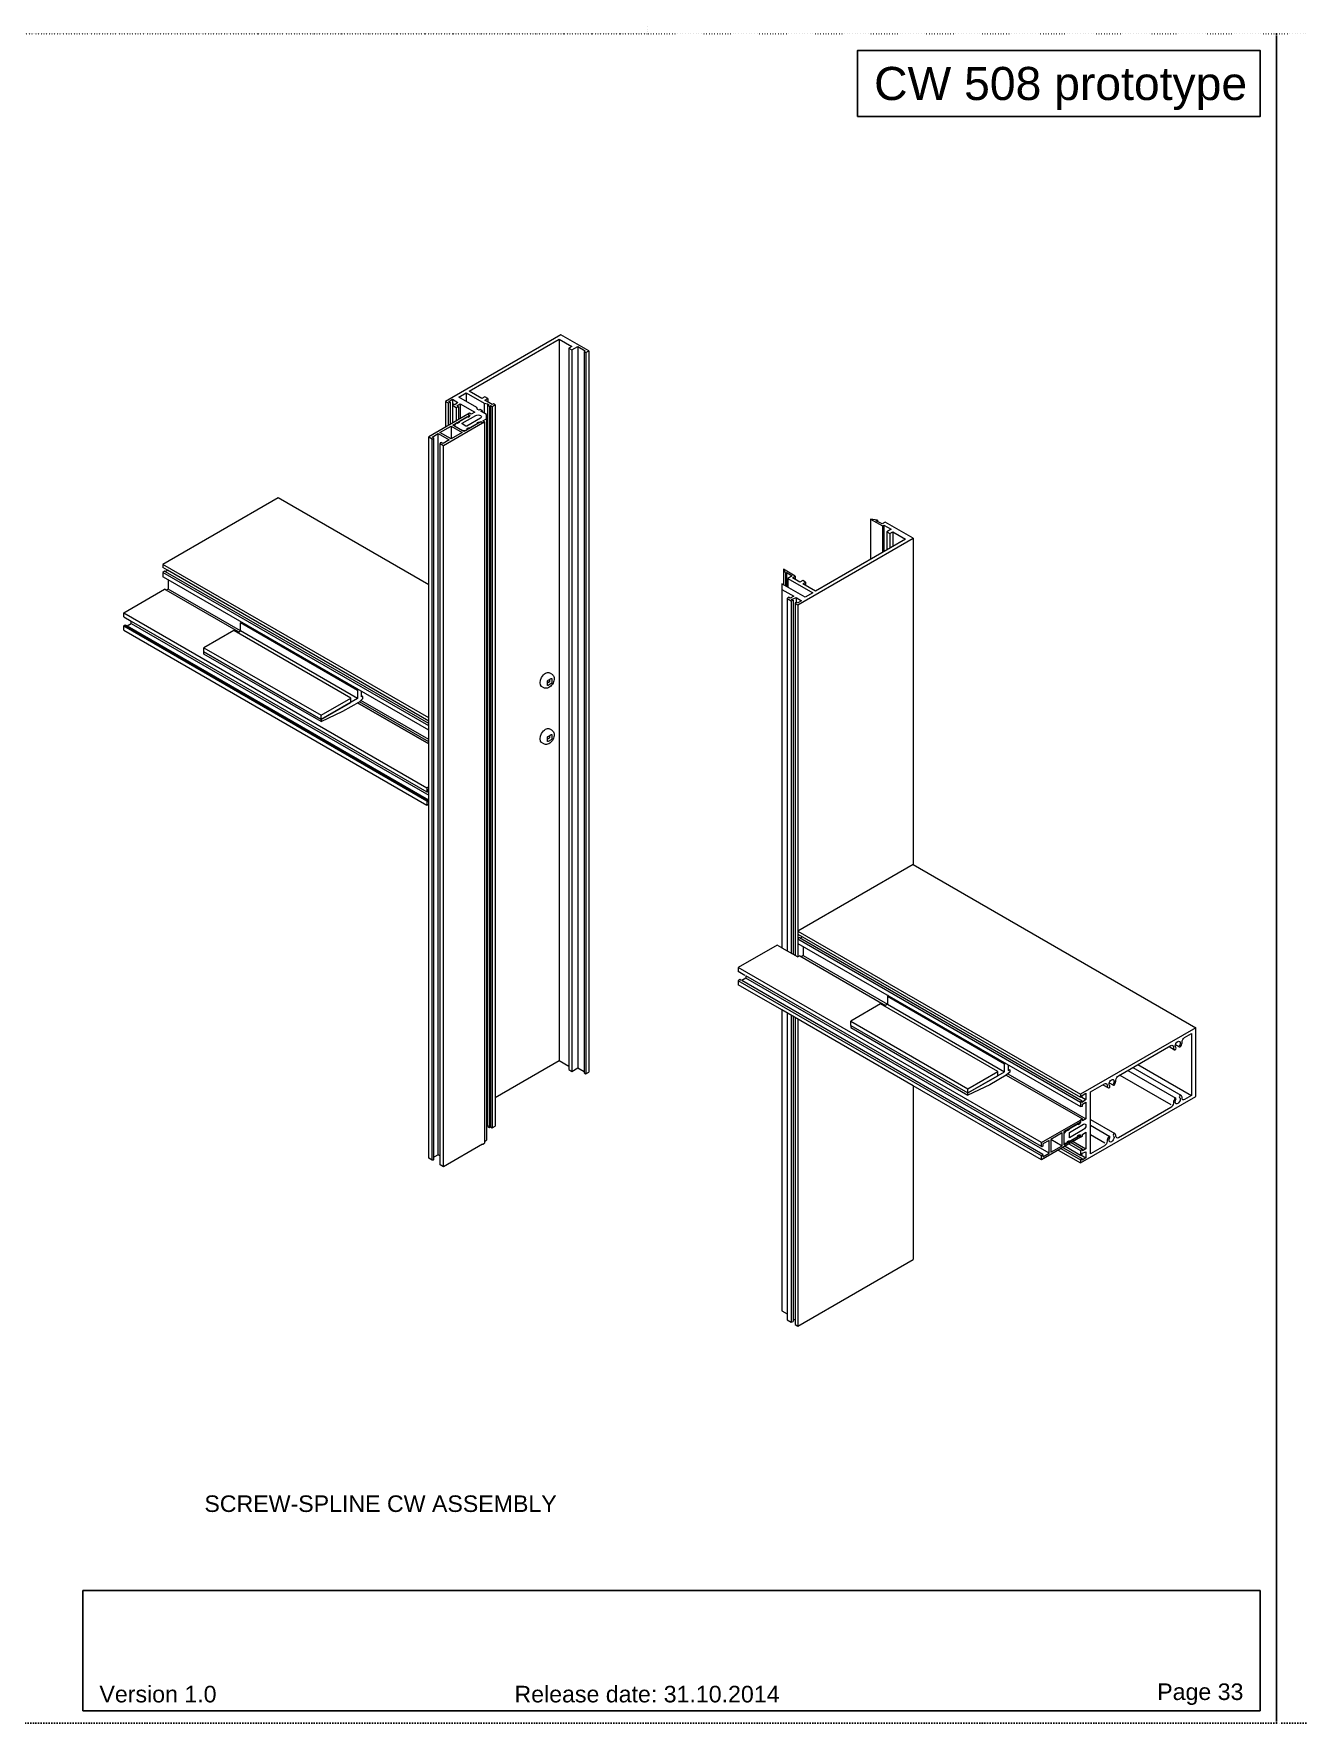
# Model space of a CAD drawing. Header units: millimetres. Extents: x -17234 to -8874, y -2869 to 1211.
# Drawn here: x -11904 to -11141, y -1849 to -829 of the extents above; entities that cross this region are included whole.
import ezdxf
from ezdxf.enums import TextEntityAlignment as Align

# ---------------------------------------------------------------- set-up
doc = ezdxf.new("R2010")
doc.units = ezdxf.units.MM
doc.linetypes.add('ACAD_ISO07W100', pattern=[3, 0, -3])
doc.layers.get('Defpoints').update_dxf_attribs({"linetype": 'ACAD_ISO07W100', "true_color": 0x105689})
doc.layers.add('Profile View', color=9, linetype='Continuous')
doc.layers.add('Text', color=2, linetype='Continuous')
doc.styles.get("Standard").update_dxf_attribs({"font": 'arial.ttf'})

msp = doc.modelspace()

# ---------------------------------------------------------------- linework, layer by layer
at = {"layer": 'Defpoints', "color": 1, "ltscale": 0.5}
for points in [[(-11914.331, -319.239), (-11534.331, -319.239), (-11534.331, -829.239), (-11914.331, -829.239), (-11914.331, -319.239)], [(-11914.331, -829.239), (-11154.331, -829.239), (-11154.331, -1849.239), (-11914.331, -1849.239), (-11914.331, -829.239)], [(-11154.331, -829.239), (-10394.331, -829.239), (-10394.331, -1849.239), (-11154.331, -1849.239), (-11154.331, -829.239)]]:
    msp.add_lwpolyline(points, dxfattribs=at)
at = {"layer": 'Profile View', "lineweight": 0, "extrusion": (-4.27436e-15, 0.816497, 0.57735)}
for p, q in [((-11586.347, -1010.979), (-11655.944, -1051.161)), ((-11641.731, -1044.996), (-11587.408, -1013.633)), ((-11587.408, -1013.633), (-11587.408, -1449.152)), ((-11587.408, -1013.633), (-11579.649, -1018.112)), ((-11569.509, -1020.7), (-11586.347, -1010.979)), ((-11579.649, -1018.112), (-11581.417, -1019.133)), ((-11581.417, -1019.133), (-11581.417, -1452.611)), ((-11581.417, -1019.133), (-11579.649, -1020.153)), ((-11579.649, -1020.153), (-11576.114, -1018.112)), ((-11576.114, -1018.112), (-11576.114, -1453.631)), ((-11576.114, -1018.112), (-11571.63, -1020.7)), ((-11579.649, -1020.153), (-11579.649, -1455.673)), ((-11571.63, -1020.7), (-11572.338, -1021.109)), ((-11572.338, -1021.109), (-11572.338, -1455.811)), ((-11572.338, -1021.109), (-11571.277, -1021.721)), ((-11571.277, -1021.721), (-11569.509, -1020.7)), ((-11571.277, -1021.721), (-11571.277, -1457.24)), ((-11569.509, -1020.7), (-11569.509, -1456.22)), ((-11653.964, -1051.242), (-11651.701, -1049.936)), ((-11651.701, -1049.936), (-11651.701, -1053.412)), ((-11651.701, -1049.936), (-11648.46, -1051.807)), ((-11647.989, -1048.609), (-11643.499, -1046.017)), ((-11637.111, -1054.89), (-11647.989, -1048.609)), ((-11643.499, -1046.017), (-11643.499, -1051.202)), ((-11643.499, -1046.017), (-11632.621, -1052.298)), ((-11633.973, -1049.476), (-11641.731, -1044.996)), ((-11632.214, -1048.46), (-11633.973, -1049.476)), ((-11630.446, -1049.481), (-11632.214, -1048.46)), ((-11632.205, -1050.496), (-11630.446, -1049.481)), ((-11627.722, -1053.085), (-11632.205, -1050.496)), ((-11630.446, -1049.481), (-11630.446, -1051.512)), ((-11642.543, -1058.978), (-11666.091, -1072.573)), ((-11655.944, -1051.161), (-11655.944, -1066.715)), ((-11655.944, -1051.161), (-11654.334, -1052.091)), ((-11654.334, -1052.091), (-11653.168, -1051.702)), ((-11654.334, -1052.091), (-11654.334, -1065.785)), ((-11653.168, -1051.702), (-11653.964, -1051.242)), ((-11653.168, -1051.702), (-11653.168, -1065.112)), ((-11651.154, -1052.865), (-11651.827, -1053.538)), ((-11651.827, -1053.538), (-11651.827, -1064.338)), ((-11651.827, -1053.538), (-11649.419, -1054.928)), ((-11651.489, -1065.45), (-11641.412, -1059.631)), ((-11650.324, -1053.344), (-11651.154, -1052.865)), ((-11648.46, -1051.807), (-11650.324, -1053.344)), ((-11649.419, -1054.928), (-11648.074, -1054.48)), ((-11649.419, -1054.928), (-11649.419, -1062.948)), ((-11649.156, -1053.855), (-11647.035, -1052.631)), ((-11648.074, -1054.48), (-11649.156, -1053.855)), ((-11648.074, -1054.48), (-11648.074, -1062.172)), ((-11642.988, -1060.664), (-11647.497, -1063.267)), ((-11647.035, -1052.631), (-11647.035, -1061.571)), ((-11647.035, -1052.631), (-11638.337, -1057.652)), ((-11645.824, -1064.424), (-11637.622, -1059.686)), ((-11642.551, -1060.916), (-11642.988, -1060.664)), ((-11641.699, -1060.424), (-11642.551, -1060.916)), ((-11641.412, -1059.631), (-11642.543, -1058.978)), ((-11641.413, -1058.326), (-11642.474, -1058.938)), ((-11642.474, -1058.938), (-11642.474, -1059.018)), ((-11642.474, -1058.938), (-11641.319, -1059.605)), ((-11641.319, -1059.605), (-11641.699, -1060.424)), ((-11640.458, -1058.877), (-11641.413, -1058.326)), ((-11641.412, -1059.631), (-11641.412, -1059.804)), ((-11638.337, -1057.652), (-11640.458, -1058.877)), ((-11636.593, -1056.005), (-11637.111, -1054.89)), ((-11635.686, -1056.529), (-11636.593, -1056.005)), ((-11634.978, -1056.121), (-11635.686, -1056.529)), ((-11633.918, -1056.733), (-11634.978, -1056.121)), ((-11634.625, -1057.142), (-11633.918, -1056.733)), ((-11631.212, -1059.112), (-11634.625, -1057.142)), ((-11633.918, -1056.733), (-11633.918, -1057.55)), ((-11632.621, -1052.298), (-11632.621, -1058.299)), ((-11632.621, -1052.298), (-11630.689, -1052.596)), ((-11631.212, -1061.705), (-11631.212, -1059.112)), ((-11630.689, -1052.596), (-11630.689, -1488.116)), ((-11630.689, -1052.596), (-11629.781, -1053.12)), ((-11629.781, -1053.12), (-11630.488, -1053.529)), ((-11630.488, -1053.529), (-11629.428, -1054.141)), ((-11629.428, -1054.141), (-11628.721, -1053.733)), ((-11629.428, -1054.141), (-11629.428, -1489.66)), ((-11628.721, -1053.733), (-11628.721, -1489.252)), ((-11628.721, -1053.733), (-11627.722, -1054.309)), ((-11627.015, -1052.676), (-11627.722, -1053.085)), ((-11627.722, -1054.309), (-11625.954, -1053.289)), ((-11627.722, -1054.309), (-11627.722, -1489.829)), ((-11625.954, -1053.289), (-11627.015, -1052.676)), ((-11625.954, -1053.289), (-11625.954, -1471.407)), ((-11664.076, -1072.716), (-11660.408, -1070.599)), ((-11660.408, -1506.118), (-11660.408, -1070.599)), ((-11660.408, -1070.599), (-11653.69, -1074.477)), ((-11659.347, -1069.986), (-11652.55, -1066.062)), ((-11652.63, -1073.865), (-11659.347, -1069.986)), ((-11657.111, -1077.758), (-11633.563, -1064.163)), ((-11645.832, -1069.94), (-11652.63, -1073.865)), ((-11652.55, -1066.062), (-11652.55, -1073.819)), ((-11652.55, -1066.062), (-11645.832, -1069.94)), ((-11644.772, -1069.328), (-11651.489, -1065.45)), ((-11650.017, -1064.736), (-11650.589, -1065.969)), ((-11650.589, -1065.969), (-11645.672, -1068.808)), ((-11649.09, -1064.201), (-11650.017, -1064.736)), ((-11648.666, -1064.446), (-11649.09, -1064.201)), ((-11647.816, -1063.955), (-11648.666, -1064.446)), ((-11647.497, -1063.267), (-11647.816, -1063.955)), ((-11643.702, -1066.057), (-11645.824, -1064.832)), ((-11645.672, -1068.808), (-11643.536, -1068.478)), ((-11634.694, -1063.509), (-11644.772, -1069.328)), ((-11643.536, -1068.478), (-11642.609, -1067.943)), ((-11643.536, -1068.478), (-11643.536, -1068.614)), ((-11643.033, -1067.698), (-11642.181, -1067.206)), ((-11642.609, -1067.943), (-11643.033, -1067.698)), ((-11634.785, -1061.319), (-11642.995, -1066.057)), ((-11642.609, -1067.943), (-11642.609, -1068.079)), ((-11642.181, -1067.206), (-11640.989, -1067.021)), ((-11642.181, -1067.206), (-11642.181, -1067.832)), ((-11640.989, -1067.021), (-11636.482, -1064.42)), ((-11640.989, -1067.021), (-11640.989, -1067.144)), ((-11636.919, -1064.167), (-11636.067, -1063.676)), ((-11636.482, -1064.42), (-11636.919, -1064.167)), ((-11636.482, -1064.42), (-11636.482, -1064.542)), ((-11636.067, -1063.676), (-11634.648, -1063.456)), ((-11636.067, -1063.676), (-11636.067, -1064.302)), ((-11633.563, -1064.163), (-11634.694, -1063.509)), ((-11634.648, -1063.456), (-11634.648, -1063.536)), ((-11634.648, -1063.456), (-11633.493, -1064.123)), ((-11633.493, -1064.123), (-11632.433, -1063.51)), ((-11633.388, -1062.959), (-11631.212, -1061.705)), ((-11632.433, -1063.51), (-11633.388, -1062.959)), ((-11632.433, -1063.51), (-11632.433, -1497.928)), ((-11631.212, -1061.705), (-11631.212, -1488.035)), ((-11666.091, -1508.093), (-11666.091, -1072.573)), ((-11666.091, -1072.573), (-11663.973, -1073.797)), ((-11662.909, -1073.39), (-11664.076, -1072.716)), ((-11663.973, -1073.797), (-11663.482, -1073.721)), ((-11663.973, -1509.316), (-11663.973, -1073.797)), ((-11663.482, -1073.721), (-11662.909, -1073.39)), ((-11662.909, -1507.562), (-11662.909, -1073.39)), ((-11659.096, -1076.251), (-11659.228, -1076.536)), ((-11659.228, -1076.536), (-11657.111, -1077.758)), ((-11659.228, -1506.799), (-11659.228, -1076.536)), ((-11658.525, -1075.921), (-11659.096, -1076.251)), ((-11657.358, -1076.595), (-11658.525, -1075.921)), ((-11653.69, -1074.477), (-11657.358, -1076.595)), ((-11657.111, -1513.277), (-11657.111, -1077.758)), ((-11756.972, -1109.489), (-11826.569, -1149.671)), ((-11666.091, -1161.959), (-11756.972, -1109.489)), ((-11399.343, -1122.212), (-11399.343, -1146.573)), ((-11395.274, -1122.842), (-11399.343, -1122.212)), ((-11399.343, -1122.212), (-11392.255, -1126.304)), ((-11395.914, -1123.212), (-11395.274, -1122.842)), ((-11392.467, -1125.202), (-11395.914, -1123.212)), ((-11395.274, -1122.842), (-11395.274, -1123.582)), ((-11390.487, -1124.059), (-11392.467, -1125.202)), ((-11392.255, -1126.304), (-11391.407, -1125.814)), ((-11392.255, -1126.304), (-11392.255, -1142.481)), ((-11391.407, -1125.814), (-11386.923, -1128.403)), ((-11391.407, -1125.814), (-11391.407, -1141.991)), ((-11373.649, -1133.78), (-11390.487, -1124.059)), ((-11386.923, -1128.403), (-11389.54, -1129.913)), ((-11389.54, -1129.913), (-11389.54, -1140.913)), ((-11389.54, -1129.913), (-11387.772, -1130.934)), ((-11387.772, -1130.934), (-11386.004, -1129.913)), ((-11387.772, -1130.934), (-11387.772, -1139.892)), ((-11386.004, -1129.913), (-11386.004, -1138.872)), ((-11386.004, -1129.913), (-11378.246, -1134.392)), ((-11443.246, -1173.962), (-11373.649, -1133.78)), ((-11378.246, -1134.392), (-11432.569, -1165.756)), ((-11373.649, -1133.78), (-11373.649, -1330.801)), ((-11666.091, -1242.323), (-11826.569, -1149.671)), ((-11826.569, -1149.671), (-11826.569, -1151.531)), ((-11823.804, -1153.127), (-11826.569, -1151.531)), ((-11451.898, -1152.555), (-11451.898, -1161.822)), ((-11444.811, -1156.647), (-11451.898, -1152.555)), ((-11451.898, -1152.555), (-11450.808, -1154.904)), ((-11825.65, -1153.61), (-11826.569, -1154.425)), ((-11666.091, -1247.077), (-11826.569, -1154.425)), ((-11826.569, -1154.425), (-11826.569, -1157.124)), ((-11823.387, -1158.961), (-11826.569, -1157.124)), ((-11824.944, -1154.017), (-11825.65, -1153.61)), ((-11823.804, -1153.127), (-11824.944, -1154.017)), ((-11666.091, -1245.731), (-11824.944, -1154.017)), ((-11666.091, -1244.183), (-11823.804, -1153.127)), ((-11666.091, -1249.776), (-11823.387, -1158.961)), ((-11823.387, -1158.961), (-11823.387, -1164.489)), ((-11438.827, -1169.369), (-11452.898, -1161.245)), ((-11452.898, -1161.245), (-11452.898, -1164.715)), ((-11450.808, -1154.904), (-11450.167, -1154.534)), ((-11450.808, -1154.904), (-11450.808, -1162.452)), ((-11450.167, -1154.534), (-11450.167, -1162.822)), ((-11450.167, -1154.534), (-11446.72, -1156.525)), ((-11446.72, -1156.525), (-11449.407, -1158.076)), ((-11449.407, -1158.076), (-11449.407, -1163.261)), ((-11449.407, -1158.076), (-11434.337, -1166.777)), ((-11446.587, -1157.673), (-11444.811, -1156.647)), ((-11442.104, -1160.261), (-11446.587, -1157.673)), ((-11444.811, -1156.647), (-11444.811, -1158.698)), ((-11440.336, -1159.241), (-11442.104, -1160.261)), ((-11438.569, -1160.261), (-11440.336, -1159.241)), ((-11440.328, -1161.277), (-11438.569, -1160.261)), ((-11432.569, -1165.756), (-11440.328, -1161.277)), ((-11438.569, -1160.261), (-11438.569, -1162.292)), ((-11850.186, -1178.861), (-11825.508, -1164.613)), ((-11824.554, -1165.164), (-11825.508, -1164.613)), ((-11823.387, -1164.489), (-11824.554, -1165.164)), ((-11780.829, -1190.409), (-11824.554, -1165.164)), ((-11779.688, -1189.718), (-11823.387, -1164.489)), ((-11452.898, -1164.715), (-11452.898, -1381.044)), ((-11452.898, -1164.715), (-11445.792, -1168.818)), ((-11448.995, -1169.418), (-11449.771, -1170.195)), ((-11449.771, -1170.195), (-11449.771, -1382.85)), ((-11449.771, -1170.195), (-11447.364, -1171.585)), ((-11447.913, -1170.043), (-11448.995, -1169.418)), ((-11445.792, -1168.818), (-11447.913, -1170.043)), ((-11447.364, -1171.585), (-11446.198, -1171.196)), ((-11447.364, -1171.585), (-11447.364, -1384.24)), ((-11447.028, -1170.717), (-11444.366, -1169.641)), ((-11446.198, -1171.196), (-11447.028, -1170.717)), ((-11446.198, -1171.196), (-11446.198, -1384.913)), ((-11444.184, -1172.359), (-11444.857, -1173.032)), ((-11444.366, -1169.641), (-11444.366, -1172.542)), ((-11444.366, -1169.641), (-11441.125, -1171.512)), ((-11443.388, -1172.819), (-11444.184, -1172.359)), ((-11441.125, -1171.512), (-11443.388, -1172.819)), ((-11434.337, -1166.777), (-11438.827, -1169.369)), ((-11850.186, -1181.307), (-11850.186, -1178.861)), ((-11850.186, -1178.861), (-11667.187, -1284.516)), ((-11850.186, -1181.307), (-11845.705, -1183.895)), ((-11444.857, -1173.032), (-11444.857, -1385.687)), ((-11444.857, -1173.032), (-11443.246, -1173.962)), ((-11443.246, -1173.962), (-11443.246, -1386.617)), ((-11850.186, -1186.786), (-11849.873, -1186.396)), ((-11850.186, -1189.23), (-11850.186, -1186.786)), ((-11850.186, -1186.786), (-11667.187, -1292.44)), ((-11850.186, -1189.23), (-11667.187, -1294.885)), ((-11849.873, -1186.396), (-11849.302, -1186.066)), ((-11849.873, -1186.396), (-11666.874, -1292.051)), ((-11849.302, -1186.066), (-11848.136, -1186.74)), ((-11848.136, -1186.74), (-11845.634, -1185.296)), ((-11848.136, -1186.74), (-11666.303, -1291.721)), ((-11845.634, -1185.296), (-11845.634, -1183.935)), ((-11845.634, -1183.935), (-11667.187, -1286.962)), ((-11845.634, -1185.296), (-11666.091, -1288.955)), ((-11783.788, -1189.525), (-11801.749, -1199.895)), ((-11713.078, -1230.35), (-11783.788, -1189.525)), ((-11781.543, -1190.821), (-11779.688, -1189.75)), ((-11779.688, -1184.891), (-11779.081, -1184.541)), ((-11708.977, -1225.716), (-11779.688, -1184.891)), ((-11779.688, -1189.75), (-11779.688, -1184.891)), ((-11708.977, -1230.575), (-11779.688, -1189.75)), ((-11801.749, -1199.895), (-11731.038, -1240.72)), ((-11801.749, -1202.487), (-11801.749, -1199.895)), ((-11801.749, -1202.487), (-11731.038, -1243.312)), ((-11731.038, -1243.312), (-11801.749, -1202.487)), ((-11801.749, -1203.707), (-11801.749, -1202.487)), ((-11731.038, -1244.532), (-11801.749, -1203.707)), ((-11596.561, -1224.045), (-11597.926, -1223.257)), ((-11594.44, -1222.494), (-11594.44, -1220.208)), ((-11593.521, -1220.738), (-11594.44, -1221.269)), ((-11594.087, -1219.595), (-11592.107, -1218.452)), ((-11592.107, -1221.555), (-11594.087, -1222.698)), ((-11591.824, -1215.84), (-11593.189, -1215.052)), ((-11593.167, -1219.065), (-11593.167, -1220.126)), ((-11591.753, -1218.656), (-11591.753, -1220.943)), ((-11731.038, -1240.72), (-11713.078, -1230.35)), ((-11708.977, -1230.575), (-11731.038, -1243.312)), ((-11731.038, -1243.312), (-11713.078, -1232.942)), ((-11717.949, -1238.297), (-11707.934, -1232.515)), ((-11713.078, -1232.942), (-11713.078, -1230.35)), ((-11709.046, -1233.157), (-11666.091, -1257.957)), ((-11708.37, -1225.366), (-11708.977, -1225.716)), ((-11708.977, -1225.716), (-11708.977, -1230.575)), ((-11666.091, -1257.877), (-11708.977, -1233.117)), ((-11707.934, -1232.515), (-11705.831, -1230.65)), ((-11666.091, -1256.653), (-11707.92, -1232.503)), ((-11666.091, -1255.303), (-11706.999, -1231.685)), ((-11706.714, -1229.646), (-11706.714, -1226.322)), ((-11705.831, -1229.409), (-11706.714, -1228.899)), ((-11705.831, -1229.409), (-11706.714, -1229.646)), ((-11705.831, -1230.65), (-11705.831, -1229.409)), ((-11731.038, -1244.532), (-11717.949, -1238.297)), ((-11731.038, -1243.312), (-11731.038, -1240.72)), ((-11731.038, -1243.312), (-11731.038, -1244.532)), ((-11594.44, -1256.379), (-11594.44, -1254.093)), ((-11594.087, -1253.481), (-11592.107, -1252.338)), ((-11591.824, -1249.726), (-11593.189, -1248.938)), ((-11593.167, -1252.95), (-11593.167, -1254.012)), ((-11591.753, -1252.542), (-11591.753, -1254.828)), ((-11596.561, -1257.931), (-11597.926, -1257.143)), ((-11593.521, -1254.624), (-11594.44, -1255.155)), ((-11592.107, -1255.441), (-11594.087, -1256.584)), ((-11666.091, -1283.883), (-11667.187, -1284.516)), ((-11667.187, -1284.516), (-11667.187, -1286.962)), ((-11666.303, -1285.312), (-11666.091, -1285.189)), ((-11667.187, -1286.962), (-11666.876, -1286.99)), ((-11666.874, -1292.051), (-11667.187, -1292.44)), ((-11667.187, -1292.44), (-11667.187, -1294.885)), ((-11667.187, -1294.885), (-11666.091, -1294.252)), ((-11666.876, -1286.99), (-11666.303, -1286.659)), ((-11666.303, -1291.721), (-11666.874, -1292.051)), ((-11666.303, -1286.659), (-11666.303, -1285.312)), ((-11666.303, -1293.068), (-11666.303, -1291.721)), ((-11666.091, -1292.946), (-11666.303, -1293.068)), ((-11373.649, -1330.801), (-11443.246, -1370.983)), ((-11373.649, -1330.801), (-11203.025, -1429.311)), ((-11443.246, -1370.983), (-11443.246, -1372.842)), ((-11443.246, -1370.983), (-11272.622, -1469.493)), ((-11443.246, -1372.842), (-11272.622, -1471.352)), ((-11442.327, -1374.921), (-11443.246, -1375.737)), ((-11443.246, -1375.737), (-11443.246, -1378.435)), ((-11443.246, -1375.737), (-11272.622, -1474.247)), ((-11442.327, -1374.921), (-11271.702, -1473.432)), ((-11440.481, -1374.438), (-11441.622, -1375.329)), ((-11455.69, -1379.432), (-11479.238, -1393.028)), ((-11452.898, -1381.044), (-11455.69, -1379.432)), ((-11443.246, -1378.435), (-11272.622, -1476.945)), ((-11442.186, -1385.924), (-11443.246, -1386.537)), ((-11443.246, -1386.537), (-11443.246, -1386.617)), ((-11442.186, -1385.924), (-11390.383, -1415.833)), ((-11440.064, -1385.8), (-11441.232, -1386.475)), ((-11440.064, -1380.272), (-11440.064, -1385.8)), ((-11440.064, -1385.8), (-11389.242, -1415.142)), ((-11296.239, -1498.683), (-11479.238, -1393.028)), ((-11479.238, -1393.028), (-11479.238, -1395.474)), ((-11475.21, -1397.8), (-11479.238, -1395.474)), ((-11478.925, -1400.563), (-11479.238, -1400.953)), ((-11479.238, -1400.953), (-11479.238, -1403.397)), ((-11296.239, -1506.607), (-11479.238, -1400.953)), ((-11452.898, -1418.605), (-11479.238, -1403.397)), ((-11478.354, -1400.234), (-11478.925, -1400.563)), ((-11477.466, -1400.746), (-11478.354, -1400.234)), ((-11474.686, -1399.463), (-11477.188, -1400.907)), ((-11295.355, -1505.888), (-11477.188, -1400.907)), ((-11474.686, -1398.102), (-11474.686, -1399.463)), ((-11296.239, -1501.129), (-11474.686, -1398.102)), ((-11291.687, -1505.118), (-11474.686, -1399.463)), ((-11393.343, -1414.949), (-11411.303, -1425.319)), ((-11322.632, -1455.774), (-11393.343, -1414.949)), ((-11389.242, -1415.174), (-11391.098, -1416.245)), ((-11388.635, -1409.965), (-11389.242, -1410.315)), ((-11389.242, -1410.315), (-11318.532, -1451.14)), ((-11389.242, -1410.315), (-11389.242, -1415.174)), ((-11389.242, -1415.174), (-11318.532, -1455.999)), ((-11452.898, -1418.605), (-11452.898, -1600.234)), ((-11373.649, -1464.359), (-11452.898, -1418.605)), ((-11449.771, -1420.41), (-11449.771, -1602.04)), ((-11447.364, -1421.8), (-11447.364, -1607.104)), ((-11446.198, -1422.473), (-11446.198, -1605.901)), ((-11444.857, -1423.248), (-11444.857, -1605.359)), ((-11443.246, -1424.177), (-11443.246, -1609.481)), ((-11411.303, -1425.319), (-11340.593, -1466.143)), ((-11411.303, -1427.911), (-11411.303, -1425.319)), ((-11411.303, -1427.911), (-11340.593, -1468.736)), ((-11411.303, -1427.911), (-11411.303, -1429.131)), ((-11411.303, -1427.911), (-11340.593, -1468.736)), ((-11411.303, -1429.131), (-11340.593, -1469.956)), ((-11203.025, -1429.311), (-11272.622, -1469.493)), ((-11209.839, -1435.287), (-11205.605, -1432.842)), ((-11205.605, -1432.842), (-11205.605, -1470.238)), ((-11203.025, -1470.789), (-11203.025, -1429.311)), ((-11249.773, -1458.343), (-11218.154, -1440.087)), ((-11219.259, -1440.725), (-11215.913, -1442.657)), ((-11215.372, -1439.474), (-11212.886, -1440.909)), ((-11625.954, -1471.407), (-11587.408, -1449.152)), ((-11587.408, -1449.152), (-11581.417, -1452.611)), ((-11581.417, -1452.611), (-11581.417, -1454.652)), ((-11581.417, -1454.652), (-11579.649, -1455.673)), ((-11579.649, -1455.673), (-11576.114, -1453.631)), ((-11576.114, -1453.631), (-11572.338, -1455.811)), ((-11572.338, -1455.811), (-11572.338, -1456.628)), ((-11572.338, -1456.628), (-11571.277, -1457.24)), ((-11571.277, -1457.24), (-11569.509, -1456.22)), ((-11340.593, -1466.143), (-11322.632, -1455.774)), ((-11340.593, -1468.736), (-11318.532, -1455.999)), ((-11340.593, -1468.736), (-11322.632, -1458.366)), ((-11317.489, -1457.939), (-11327.503, -1463.721)), ((-11322.632, -1458.366), (-11322.632, -1455.774)), ((-11318.532, -1451.14), (-11317.925, -1450.79)), ((-11318.532, -1455.999), (-11318.532, -1451.14)), ((-11315.385, -1456.073), (-11317.489, -1457.939)), ((-11317.475, -1457.926), (-11271.561, -1484.435)), ((-11316.553, -1457.109), (-11269.44, -1484.31)), ((-11316.269, -1451.746), (-11316.269, -1455.07)), ((-11316.269, -1454.323), (-11315.385, -1454.833)), ((-11316.269, -1455.07), (-11315.385, -1454.833)), ((-11315.385, -1454.833), (-11315.385, -1456.073)), ((-11244.159, -1455.101), (-11215.119, -1471.867)), ((-11241.132, -1453.353), (-11212.092, -1470.12)), ((-11237.991, -1451.54), (-11205.605, -1470.238)), ((-11373.649, -1464.359), (-11373.649, -1569.299)), ((-11296.239, -1509.052), (-11373.649, -1464.359)), ((-11327.503, -1463.721), (-11340.593, -1469.956)), ((-11340.593, -1468.736), (-11340.593, -1466.143)), ((-11340.593, -1469.956), (-11340.593, -1468.736)), ((-11266.611, -1468.064), (-11258.099, -1463.15)), ((-11266.611, -1505.46), (-11266.611, -1468.064)), ((-11259.192, -1463.781), (-11255.847, -1465.713)), ((-11255.306, -1462.53), (-11252.82, -1463.965)), ((-11625.954, -1471.407), (-11625.954, -1488.808)), ((-11272.622, -1469.493), (-11272.622, -1471.352)), ((-11272.622, -1510.971), (-11203.025, -1470.789)), ((-11272.622, -1471.352), (-11271.702, -1471.106)), ((-11271.702, -1473.432), (-11272.622, -1474.247)), ((-11272.622, -1474.247), (-11272.622, -1476.945)), ((-11272.622, -1476.945), (-11271.561, -1476.661)), ((-11271.951, -1471.173), (-11269.44, -1472.623)), ((-11271.702, -1470.187), (-11269.44, -1468.88)), ((-11271.702, -1471.106), (-11271.702, -1470.187)), ((-11269.44, -1472.623), (-11271.702, -1474.39)), ((-11271.702, -1474.39), (-11271.702, -1473.432)), ((-11271.561, -1475.494), (-11269.44, -1474.269)), ((-11271.561, -1476.661), (-11271.561, -1475.494)), ((-11269.44, -1468.88), (-11269.44, -1472.623)), ((-11269.44, -1474.269), (-11269.44, -1484.31)), ((-11218.154, -1477.483), (-11249.773, -1495.738)), ((-11205.605, -1470.238), (-11209.839, -1472.682)), ((-11631.212, -1488.035), (-11630.689, -1488.116)), ((-11631.212, -1488.035), (-11631.212, -1497.225)), ((-11630.689, -1488.116), (-11630.488, -1488.231)), ((-11630.488, -1488.231), (-11630.488, -1489.048)), ((-11630.488, -1489.048), (-11629.428, -1489.66)), ((-11627.722, -1489.829), (-11625.954, -1488.808)), ((-11296.239, -1498.683), (-11272.691, -1485.087)), ((-11272.691, -1486.393), (-11282.769, -1492.212)), ((-11279.401, -1492.513), (-11270.843, -1487.57)), ((-11274.373, -1487.487), (-11278.879, -1490.089)), ((-11274.479, -1487.426), (-11274.373, -1487.487)), ((-11274.373, -1487.991), (-11274.373, -1487.487)), ((-11273.521, -1487.499), (-11274.373, -1487.991)), ((-11274.064, -1487.186), (-11273.521, -1487.499)), ((-11272.622, -1486.38), (-11273.521, -1487.499)), ((-11272.691, -1485.087), (-11272.691, -1486.393)), ((-11272.691, -1486.34), (-11272.622, -1486.38)), ((-11271.561, -1484.435), (-11272.622, -1485.047)), ((-11272.622, -1485.047), (-11272.622, -1486.38)), ((-11269.44, -1484.31), (-11271.561, -1485.537)), ((-11271.561, -1485.537), (-11271.561, -1484.435)), ((-11266.611, -1484.755), (-11252.026, -1493.175)), ((-11266.611, -1488.25), (-11255.053, -1494.923)), ((-11633.493, -1499.642), (-11632.433, -1499.03)), ((-11632.433, -1497.928), (-11631.212, -1497.225)), ((-11632.433, -1497.928), (-11632.433, -1499.03)), ((-11629.428, -1489.66), (-11628.721, -1489.252)), ((-11628.721, -1489.252), (-11627.722, -1489.829)), ((-11272.691, -1495.457), (-11296.239, -1509.052)), ((-11296.239, -1501.129), (-11296.239, -1498.683)), ((-11291.687, -1497.361), (-11295.355, -1499.479)), ((-11291.687, -1505.118), (-11291.687, -1497.361)), ((-11283.829, -1492.824), (-11290.626, -1496.749)), ((-11290.626, -1496.749), (-11290.626, -1504.505)), ((-11290.547, -1496.703), (-11283.829, -1500.581)), ((-11283.829, -1500.581), (-11283.829, -1492.824)), ((-11281.414, -1491.567), (-11282.769, -1493.251)), ((-11282.769, -1492.212), (-11282.769, -1499.969)), ((-11282.769, -1493.251), (-11282.769, -1498.929)), ((-11282.769, -1499.969), (-11272.691, -1494.15)), ((-11282.769, -1498.929), (-11281.414, -1499.05)), ((-11281.533, -1491.498), (-11281.414, -1491.567)), ((-11280.487, -1491.032), (-11281.414, -1491.567)), ((-11281.414, -1499.05), (-11280.487, -1498.515)), ((-11280.606, -1490.963), (-11280.487, -1491.032)), ((-11279.636, -1491.03), (-11280.487, -1491.521)), ((-11280.487, -1491.521), (-11280.487, -1491.032)), ((-11280.487, -1498.025), (-11279.638, -1497.535)), ((-11280.487, -1498.515), (-11280.487, -1498.025)), ((-11280.178, -1490.716), (-11279.636, -1491.03)), ((-11279.638, -1497.535), (-11278.882, -1497.602)), ((-11278.879, -1490.089), (-11279.636, -1491.03)), ((-11270.84, -1490.839), (-11279.401, -1495.779)), ((-11279.401, -1495.779), (-11279.401, -1492.513)), ((-11278.985, -1490.028), (-11278.879, -1490.089)), ((-11278.882, -1497.602), (-11274.373, -1494.999)), ((-11278.293, -1498.691), (-11271.561, -1502.578)), ((-11277.182, -1498.05), (-11269.44, -1502.52)), ((-11274.373, -1494.495), (-11273.521, -1494.003)), ((-11274.373, -1494.999), (-11274.373, -1494.495)), ((-11273.521, -1494.003), (-11272.622, -1494.083)), ((-11272.691, -1494.15), (-11272.84, -1494.064)), ((-11272.691, -1494.15), (-11272.691, -1495.457)), ((-11272.691, -1495.377), (-11272.622, -1495.417)), ((-11272.622, -1494.083), (-11272.622, -1495.417)), ((-11272.622, -1495.417), (-11271.561, -1494.804)), ((-11271.561, -1493.702), (-11269.44, -1492.477)), ((-11271.561, -1494.804), (-11271.561, -1493.702)), ((-11269.44, -1492.477), (-11269.44, -1502.52)), ((-11663.973, -1509.316), (-11666.091, -1508.093)), ((-11663.482, -1509.24), (-11663.973, -1509.316)), ((-11662.909, -1508.909), (-11663.482, -1509.24)), ((-11660.408, -1506.118), (-11662.909, -1507.562)), ((-11662.909, -1508.909), (-11662.909, -1507.562)), ((-11659.228, -1506.799), (-11660.408, -1506.118)), ((-11659.228, -1512.055), (-11659.228, -1506.799)), ((-11633.563, -1499.682), (-11657.111, -1513.277)), ((-11633.563, -1499.602), (-11633.493, -1499.642)), ((-11295.928, -1501.157), (-11296.239, -1501.129)), ((-11296.239, -1506.607), (-11295.926, -1506.218)), ((-11296.239, -1509.052), (-11296.239, -1506.607)), ((-11295.355, -1500.826), (-11295.928, -1501.157)), ((-11295.926, -1506.218), (-11295.355, -1505.888)), ((-11295.355, -1499.479), (-11295.355, -1500.826)), ((-11295.355, -1507.235), (-11291.687, -1505.118)), ((-11295.355, -1505.888), (-11295.355, -1507.235)), ((-11290.626, -1504.505), (-11283.829, -1500.581)), ((-11286.092, -1503.194), (-11272.622, -1510.971)), ((-11284.482, -1502.264), (-11272.622, -1509.111)), ((-11283.316, -1501.591), (-11271.702, -1508.296)), ((-11281.975, -1500.817), (-11272.622, -1506.217)), ((-11279.638, -1499.467), (-11272.622, -1503.518)), ((-11271.561, -1502.578), (-11272.622, -1503.518)), ((-11272.622, -1503.518), (-11272.622, -1506.217)), ((-11272.622, -1506.217), (-11271.702, -1505.971)), ((-11271.702, -1508.296), (-11272.622, -1509.111)), ((-11272.622, -1509.111), (-11272.622, -1510.971)), ((-11272.45, -1506.171), (-11269.44, -1507.909)), ((-11271.702, -1505.012), (-11269.44, -1504.166)), ((-11271.702, -1505.971), (-11271.702, -1505.012)), ((-11269.44, -1507.909), (-11271.702, -1509.215)), ((-11271.702, -1509.215), (-11271.702, -1508.296)), ((-11269.44, -1502.52), (-11271.561, -1503.745)), ((-11271.561, -1503.745), (-11271.561, -1502.578)), ((-11269.44, -1504.166), (-11269.44, -1507.909)), ((-11258.099, -1500.545), (-11266.611, -1505.46)), ((-11657.111, -1513.277), (-11659.228, -1512.055)), ((-11443.246, -1609.481), (-11373.649, -1569.299)), ((-11452.898, -1600.234), (-11449.771, -1602.04)), ((-11449.771, -1602.04), (-11449.771, -1605.714)), ((-11449.771, -1605.714), (-11447.364, -1607.104)), ((-11447.364, -1607.104), (-11446.198, -1606.716)), ((-11446.198, -1605.901), (-11444.857, -1605.359)), ((-11446.198, -1605.901), (-11446.198, -1606.716)), ((-11444.857, -1605.359), (-11444.857, -1608.551)), ((-11444.857, -1608.551), (-11443.246, -1609.481))]:
    msp.add_line(p, q, dxfattribs=at)
at = {"layer": 'Profile View', "lineweight": 0, "extrusion": (1.49468e-17, 0.816497, 0.57735)}
for p, q in [((-11249.016, -1457.905), (-11218.082, -1475.765)), ((-11266.611, -1493.859), (-11258.016, -1498.821))]:
    msp.add_line(p, q, dxfattribs=at)
at = {"layer": 'Profile View', "lineweight": 0}
msp.add_lwpolyline([(-11452.898, -1381.044), (-11443.246, -1386.617)], dxfattribs=at)
at = {"layer": 'Profile View', "lineweight": 0, "extrusion": (7.89967e-18, 3.33067e-16, -1)}
msp.add_ellipse((-11636.218, -1060.511), major_axis=(2.003, 0), ratio=0.57735027, start_param=-2.34722067, end_param=0.77383325, dxfattribs=at)
at = {"layer": 'Profile View', "lineweight": 0, "extrusion": (7.33146e-17, 1.66533e-16, -1)}
msp.add_ellipse((-11645.47, -1064.628), major_axis=(-0.5, 0), ratio=0.57735027, start_param=-0.78539816, end_param=0.78539816, dxfattribs=at)
at = {"layer": 'Profile View', "lineweight": 0, "extrusion": (1.76362e-16, 1.11022e-16, -1)}
msp.add_ellipse((-11643.349, -1065.853), major_axis=(-0.5, 0), ratio=0.57735027, start_param=-2.35619449, end_param=-0.78539816, dxfattribs=at)
at = {"layer": 'Profile View', "lineweight": 0, "extrusion": (2.88444e-16, -1.66533e-16, -1)}
for centre in [(-11595.557, -1219.155), (-11595.557, -1253.04)]:
    msp.add_ellipse(centre, major_axis=(-2.369, -4.102), ratio=0.57735027, start_param=0, end_param=3.14159265, dxfattribs=at)
at = {"layer": 'Profile View', "lineweight": 0, "extrusion": (1.92296e-16, -1.11022e-16, -1)}
for centre in [(-11594.087, -1220.004), (-11594.087, -1253.889)]:
    msp.add_ellipse(centre, major_axis=(0.25, 0.433), ratio=0.57735027, start_param=-2.35619449, end_param=-0.78539816, dxfattribs=at)
at = {"layer": 'Profile View', "lineweight": 0, "extrusion": (1.23904e-16, -7.43708e-18, -1)}
for centre in [(-11594.087, -1222.29), (-11594.087, -1256.175)]:
    msp.add_ellipse(centre, major_axis=(-0.25, -0.433), ratio=0.57735027, start_param=-0.78539816, end_param=0.78539816, dxfattribs=at)
at = {"layer": 'Profile View', "lineweight": 0, "extrusion": (1.16467e-16, -1.31341e-16, -1)}
for centre, major_axis, start_param, end_param in [((-11593.521, -1220.33), (-0.25, -0.433), -2.35619449, -0.78539816), ((-11593.521, -1254.216), (-0.25, -0.433), -2.35619449, -0.78539816), ((-11218.165, -1475.734), (-1.075, -1.862), -2.35610909, -0.79293804)]:
    msp.add_ellipse(centre, major_axis=major_axis, ratio=0.57735027, start_param=start_param, end_param=end_param, dxfattribs=at)
at = {"layer": 'Profile View', "lineweight": 0, "extrusion": (9.61481e-17, -5.55112e-17, -1)}
for centre, major_axis, start_param, end_param in [((-11592.107, -1218.861), (0.25, 0.433), -0.78539816, 0.78539816), ((-11592.107, -1252.746), (0.25, 0.433), -0.78539816, 0.78539816), ((-11270.856, -1489.213), (1.002, 1.735), -0.77642434, 2.34462958)]:
    msp.add_ellipse(centre, major_axis=major_axis, ratio=0.57735027, start_param=start_param, end_param=end_param, dxfattribs=at)
at = {"layer": 'Profile View', "lineweight": 0, "extrusion": (2.36652e-16, -2.0073e-16, -1)}
for centre in [(-11592.107, -1221.147), (-11592.107, -1255.032)]:
    msp.add_ellipse(centre, major_axis=(-0.25, -0.433), ratio=0.57735027, start_param=-2.35619449, end_param=-0.78539816, dxfattribs=at)
at = {"layer": 'Profile View', "lineweight": 0, "extrusion": (2.95881e-16, -4.26297e-17, -1)}
msp.add_ellipse((-11214.002, -1439.445), major_axis=(-1.075, -1.862), ratio=0.57735027, start_param=0.02867119, end_param=4.68371779, dxfattribs=at)
at = {"layer": 'Profile View', "lineweight": 0}
for centre, major_axis, start_param, end_param in [((-11214.002, -1439.445), (1.869, 3.237), -1.54212587, -0.78549323), ((-11214.002, -1439.445), (-1.869, -3.237), -0.78531276, -0.02867119), ((-11215.516, -1441.969), (-0.397, -0.687), -0.02867119, 3.11292146), ((-11212.489, -1440.222), (-0.397, -0.687), -1.54212513, 1.59946752), ((-11253.936, -1462.501), (-1.869, -3.237), -0.78484834, -0.02867074), ((-11255.45, -1465.025), (-0.397, -0.687), -0.02867119, 3.11292146), ((-11252.423, -1463.278), (-0.397, -0.687), -1.54212513, 1.59946752), ((-11253.936, -1462.501), (1.869, 3.237), -1.54212587, -0.78549349), ((-11214.002, -1473.331), (-1.869, -3.237), -1.54212513, -0.78548356), ((-11215.516, -1472.555), (0.397, 0.687), -1.54212513, 1.59946752), ((-11212.489, -1470.807), (0.397, 0.687), -0.02867119, 3.11292146), ((-11214.002, -1473.331), (1.869, 3.237), -0.7853031, -0.02867046), ((-11253.936, -1496.387), (-1.869, -3.237), -1.54212513, -0.7854944), ((-11255.45, -1495.61), (0.397, 0.687), -1.54212513, 1.59946752), ((-11252.423, -1493.863), (0.397, 0.687), -0.02867119, 3.11292146), ((-11253.936, -1496.387), (1.869, 3.237), -0.78530238, -0.02867046)]:
    msp.add_ellipse(centre, major_axis=major_axis, ratio=0.57735027, start_param=start_param, end_param=end_param, dxfattribs=at)
at = {"layer": 'Profile View', "lineweight": 0, "extrusion": (3.7543e-16, 3.96406e-17, -1)}
msp.add_ellipse((-11209.839, -1437.042), major_axis=(1.075, 1.862), ratio=0.57735027, start_param=-2.35609871, end_param=-0.78539816, dxfattribs=at)
at = {"layer": 'Profile View', "lineweight": 0, "extrusion": (3.88311e-16, -1.60093e-16, -1)}
msp.add_ellipse((-11218.165, -1441.849), major_axis=(1.075, 1.862), ratio=0.57735027, start_param=-0.77785829, end_param=0.78531277, dxfattribs=at)
at = {"layer": 'Profile View', "lineweight": 0, "extrusion": (5.92297e-17, 1.581e-16, -1)}
msp.add_ellipse((-11249.773, -1460.098), major_axis=(1.075, 1.862), ratio=0.57735027, start_param=-2.35609916, end_param=-0.78539816, dxfattribs=at)
at = {"layer": 'Profile View', "lineweight": 0, "extrusion": (7.43708e-18, 1.23904e-16, -1)}
msp.add_ellipse((-11258.099, -1464.905), major_axis=(1.075, 1.862), ratio=0.57735027, start_param=-0.78539796, end_param=0.78609147, dxfattribs=at)
at = {"layer": 'Profile View', "lineweight": 0, "extrusion": (2.84726e-16, -2.28485e-16, -1)}
msp.add_ellipse((-11253.936, -1462.501), major_axis=(-1.075, -1.862), ratio=0.57735027, start_param=0.02867119, end_param=4.68371779, dxfattribs=at)
at = {"layer": 'Profile View', "lineweight": 0, "extrusion": (1.03585e-16, 6.83926e-17, -1)}
for centre in [(-11214.002, -1473.331), (-11253.936, -1496.387)]:
    msp.add_ellipse(centre, major_axis=(1.075, 1.862), ratio=0.57735027, start_param=0.02867119, end_param=4.68371779, dxfattribs=at)
at = {"layer": 'Profile View', "lineweight": 0, "extrusion": (2.12615e-16, -1.86852e-16, -1)}
msp.add_ellipse((-11209.839, -1470.927), major_axis=(-1.075, -1.862), ratio=0.57735027, start_param=-0.78539816, end_param=0.78530239, dxfattribs=at)
at = {"layer": 'Profile View', "lineweight": 0, "extrusion": (3.36518e-16, -1.94289e-16, -1)}
msp.add_ellipse((-11258.099, -1498.79), major_axis=(-1.075, -1.862), ratio=0.57735027, start_param=-2.35609826, end_param=-0.78539816, dxfattribs=at)
at = {"layer": 'Profile View', "lineweight": 0, "extrusion": (3.40237e-16, -1.32337e-16, -1)}
msp.add_ellipse((-11249.773, -1493.983), major_axis=(-1.075, -1.862), ratio=0.57735027, start_param=-0.78539816, end_param=0.78530238, dxfattribs=at)
at = {"layer": 'Profile View', "lineweight": 0}
for points in [[(-11591.824, -1215.84), (-11591.545, -1216.001), (-11591.299, -1216.214), (-11590.885, -1216.717), (-11590.726, -1217.01), (-11590.476, -1217.682), (-11590.41, -1218.066), (-11590.372, -1218.923), (-11590.428, -1219.397), (-11590.658, -1220.354), (-11590.839, -1220.836), (-11591.299, -1221.746), (-11591.577, -1222.175), (-11592.216, -1222.955), (-11592.577, -1223.306), (-11593.375, -1223.891), (-11593.814, -1224.128), (-11594.711, -1224.389), (-11595.16, -1224.44), (-11595.942, -1224.323), (-11596.268, -1224.214), (-11596.561, -1224.045)], [(-11591.824, -1249.726), (-11591.545, -1249.886), (-11591.299, -1250.1), (-11590.885, -1250.603), (-11590.726, -1250.896), (-11590.476, -1251.568), (-11590.41, -1251.952), (-11590.372, -1252.808), (-11590.428, -1253.283), (-11590.658, -1254.24), (-11590.839, -1254.721), (-11591.299, -1255.632), (-11591.577, -1256.06), (-11592.216, -1256.84), (-11592.577, -1257.191), (-11593.375, -1257.777), (-11593.814, -1258.013), (-11594.711, -1258.275), (-11595.16, -1258.325), (-11595.942, -1258.209), (-11596.268, -1258.1), (-11596.561, -1257.931)]]:
    msp.add_open_spline(points, degree=3, knots=[2.35619449, 2.35619449, 2.35619449, 2.35619449, 2.5693398, 2.5693398, 2.80203339, 2.80203339, 3.09267513, 3.09267513, 3.45342511, 3.45342511, 3.83134346, 3.83134346, 4.20371746, 4.20371746, 4.57838571, 4.57838571, 4.95499142, 4.95499142, 5.27346154, 5.27346154, 5.49778714, 5.49778714, 5.49778714, 5.49778714], dxfattribs=at)
at = {"layer": 'Text', "ltscale": 0.5}
for points in [[(-11407.277, -879.239), (-11164.331, -879.239), (-11164.331, -839.239), (-11407.277, -839.239)], [(-11164.331, -1841.739), (-11874.825, -1841.739), (-11874.825, -1769.177), (-11164.331, -1769.177)]]:
    msp.add_lwpolyline(points, close=True, dxfattribs=at)

# ---------------------------------------------------------------- texts
at = {"layer": 'Text', "color": 1, "ltscale": 0.5}
msp.add_text('CW 508 prototype ', height=20, dxfattribs=at).set_placement((-11164.331, -849.239), align=Align.TOP_RIGHT)
at = {"layer": 'Text', "color": 1, "ltscale": 0.5, "char_height": 10}
for s, width, heights, insert, attachment_point in [('SCREW-SPLINE CW ASSEMBLY', 528.97966, [41.338], (-11801.493, -1711.696), 1), ('\\pt0;Page 33', 51.40969, [0], (-11174.331, -1831.739), 6), ('Version 1.0', 70.1, [0], (-11864.825, -1831.739), 4), ('Release date: 31.10.2014', 159.43151, [0], (-11534.331, -1831.739), 5)]:
    msp.add_mtext_dynamic_manual_height_columns(s, width=width, gutter_width=12.5, heights=heights, dxfattribs=dict(at, insert=insert, attachment_point=attachment_point))

doc.saveas('drawing.dxf')
